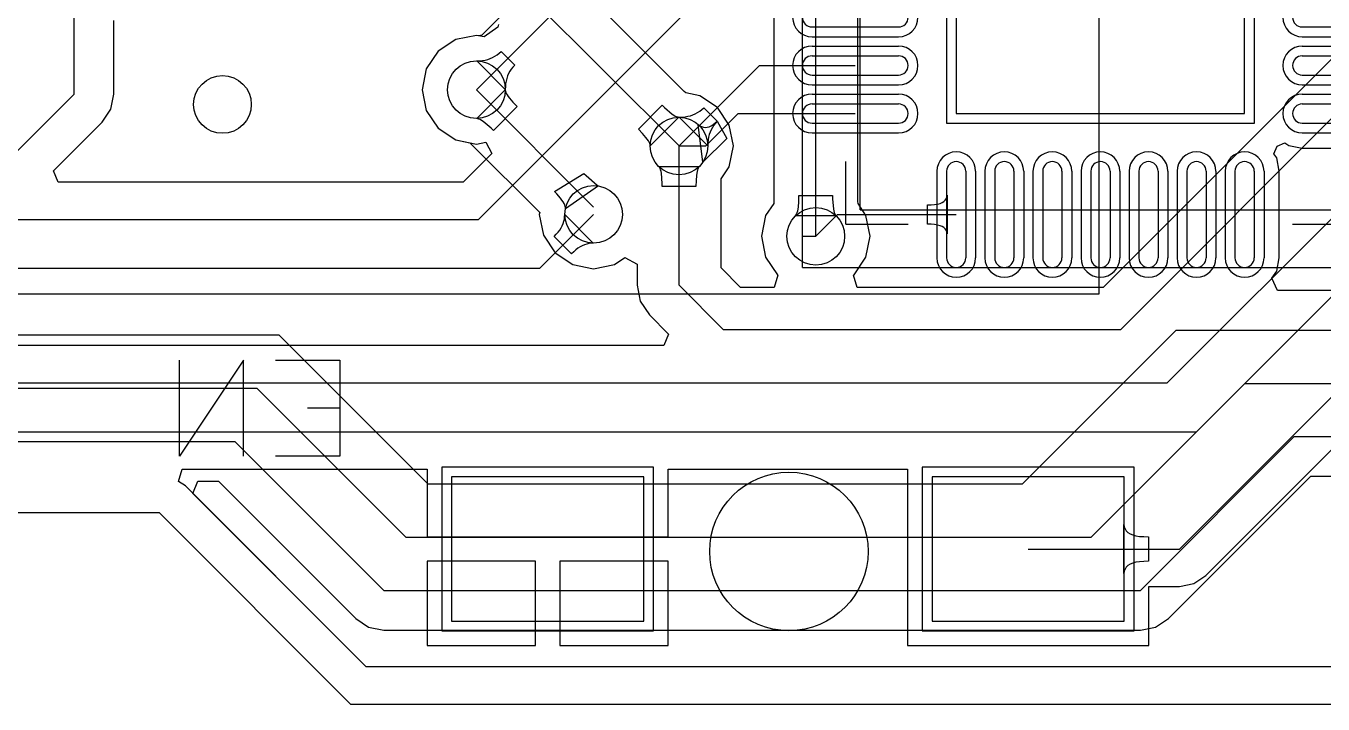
# Model space of a CAD drawing. Header units: millimetres. Extents: x 54.7 to 132.3, y 69.9 to 97.5.
# Drawn here: x 83.32 to 96.82, y 69.91 to 76.96 of the extents above; entities that cross this region are included whole.
import ezdxf

# ---------------------------------------------------------------- set-up
doc = ezdxf.new("R2010")
doc.units = ezdxf.units.MM
for name, color, linetype in [('BottomLayer', 5, 'Continuous'), ('BottomOverlay', 54, 'Continuous'), ('BottomPaste', 16, 'Continuous'), ('BottomSolder', 6, 'Continuous'), ('KeepOutLayer', 6, 'Continuous'), ('Mechanical13', 56, 'Continuous'), ('Mechanical15', 56, 'Continuous'), ('MultiLayer', 9, 'Continuous'), ('TopLayer', 1, 'Continuous'), ('TopOverlay', 2, 'Continuous'), ('TopPaste', 8, 'Continuous'), ('TopSolder', 216, 'Continuous')]:
    doc.layers.add(name, color=color, linetype=linetype)

# ---------------------------------------------------------------- blocks, each defined once
blk = doc.blocks.new('__2102_10')
at = {"layer": 'Mechanical13'}
for p, q in [((-2.5, -2.475), (-2.5, 2.525)), ((-2.5, 2.525), (2.5, 2.525)), ((2.5, -2.475), (2.5, 2.525)), ((-2.5, -2.475), (2.5, -2.475))]:
    blk.add_line(p, q, dxfattribs=at)
blk.add_circle((-1.6, 1.625), 0.5, dxfattribs=at)
at = {"layer": 'Mechanical15'}
for p, q in [((-3.1, -3.075), (-3.1, 3.125)), ((-3.1, 3.125), (3.1, 3.125)), ((3.1, -3.075), (3.1, 3.125)), ((0, -0.475), (0, 0.525)), ((-0.5, 0.025), (0.5, 0.025)), ((-3.1, -3.075), (3.1, -3.075))]:
    blk.add_line(p, q, dxfattribs=at)
at = {"layer": 'TopLayer'}
for p, q in [((-1.6, 3.025), (-1.6, 2.125)), ((-1.4, 3.025), (-1.4, 2.125)), ((-1.1, 3.025), (-1.1, 2.125)), ((-0.9, 3.025), (-0.9, 2.125)), ((-0.6, 3.025), (-0.6, 2.125)), ((-0.4, 3.025), (-0.4, 2.125)), ((-0.1, 3.025), (-0.1, 2.125)), ((0.1, 3.025), (0.1, 2.125)), ((0.4, 3.025), (0.4, 2.125)), ((0.6, 3.025), (0.6, 2.125)), ((0.9, 3.025), (0.9, 2.125)), ((1.1, 3.025), (1.1, 2.125)), ((1.4, 3.025), (1.4, 2.125)), ((1.6, 3.025), (1.6, 2.125)), ((-3, 1.625), (-2.1, 1.625)), ((2.1, 1.625), (3, 1.625)), ((-1.5, 1.525), (-1.5, -1.475)), ((1.5, 1.525), (-1.5, 1.525)), ((1.5, -1.475), (1.5, 1.525)), ((-3, 1.425), (-2.1, 1.425)), ((2.1, 1.425), (3, 1.425)), ((-3, 1.125), (-2.1, 1.125)), ((2.1, 1.125), (3, 1.125)), ((-3, 0.925), (-2.1, 0.925)), ((2.1, 0.925), (3, 0.925)), ((-3, 0.625), (-2.1, 0.625)), ((2.1, 0.625), (3, 0.625)), ((-3, 0.425), (-2.1, 0.425)), ((2.1, 0.425), (3, 0.425)), ((-3, 0.125), (-2.1, 0.125)), ((2.1, 0.125), (3, 0.125)), ((-3, -0.075), (-2.1, -0.075)), ((2.1, -0.075), (3, -0.075)), ((-3, -0.375), (-2.1, -0.375)), ((2.1, -0.375), (3, -0.375)), ((-3, -0.575), (-2.1, -0.575)), ((2.1, -0.575), (3, -0.575)), ((-3, -0.875), (-2.1, -0.875)), ((2.1, -0.875), (3, -0.875)), ((-3, -1.075), (-2.1, -1.075)), ((2.1, -1.075), (3, -1.075)), ((-3, -1.375), (-2.1, -1.375)), ((-1.5, -1.475), (1.5, -1.475)), ((2.1, -1.375), (3, -1.375)), ((-3, -1.575), (-2.1, -1.575)), ((2.1, -1.575), (3, -1.575)), ((-1.6, -2.075), (-1.6, -2.975)), ((-1.4, -2.075), (-1.4, -2.975)), ((-1.1, -2.075), (-1.1, -2.975)), ((-0.9, -2.075), (-0.9, -2.975)), ((-0.6, -2.075), (-0.6, -2.975)), ((-0.4, -2.075), (-0.4, -2.975)), ((-0.1, -2.075), (-0.1, -2.975)), ((0.1, -2.075), (0.1, -2.975)), ((0.4, -2.075), (0.4, -2.975)), ((0.6, -2.075), (0.6, -2.975)), ((0.9, -2.075), (0.9, -2.975)), ((1.1, -2.075), (1.1, -2.975)), ((1.4, -2.075), (1.4, -2.975)), ((1.6, -2.075), (1.6, -2.975))]:
    blk.add_line(p, q, dxfattribs=at)
for centre, start, end in [((-1.5, 3.025), 0, 180), ((-1, 3.025), 0, 180), ((-0.5, 3.025), 0, 180), ((0, 3.025), 0, 180), ((0.5, 3.025), 0, 180), ((1, 3.025), 0, 180), ((1.5, 3.025), 0, 180), ((-1.5, 2.125), 180, 0), ((-1, 2.125), 180, 0), ((-0.5, 2.125), 180, 0), ((0, 2.125), 180, 0), ((0.5, 2.125), 180, 0), ((1, 2.125), 180, 0), ((1.5, 2.125), 180, 0), ((-3, 1.525), 90, 270), ((-2.1, 1.525), 270, 90), ((2.1, 1.525), 90, 270), ((3, 1.525), 270, 90), ((-3, 1.025), 90, 270), ((-2.1, 1.025), 270, 90), ((2.1, 1.025), 90, 270), ((3, 1.025), 270, 90), ((-3, 0.525), 90, 270), ((-2.1, 0.525), 270, 90), ((2.1, 0.525), 90, 270), ((3, 0.525), 270, 90), ((-3, 0.025), 90, 270), ((-2.1, 0.025), 270, 90), ((2.1, 0.025), 90, 270), ((3, 0.025), 270, 90), ((-3, -0.475), 90, 270), ((-2.1, -0.475), 270, 90), ((2.1, -0.475), 90, 270), ((3, -0.475), 270, 90), ((-3, -0.975), 90, 270), ((-2.1, -0.975), 270, 90), ((2.1, -0.975), 90, 270), ((3, -0.975), 270, 90), ((-3, -1.475), 90, 270), ((-2.1, -1.475), 270, 90), ((2.1, -1.475), 90, 270), ((3, -1.475), 270, 90), ((-1.5, -2.075), 0, 180), ((-1, -2.075), 0, 180), ((-0.5, -2.075), 0, 180), ((0, -2.075), 0, 180), ((0.5, -2.075), 0, 180), ((1, -2.075), 0, 180), ((1.5, -2.075), 0, 180), ((-1.5, -2.975), 180, 0), ((-1, -2.975), 180, 0), ((-0.5, -2.975), 180, 0), ((0, -2.975), 180, 0), ((0.5, -2.975), 180, 0), ((1, -2.975), 180, 0), ((1.5, -2.975), 180, 0)]:
    blk.add_arc(centre, 0.1, start, end, dxfattribs=at)
at = {"layer": 'TopOverlay'}
for p, q in [((-2.65, 2.025), (-2.65, 2.675)), ((-2.65, 2.675), (-2, 2.675)), ((2, 2.675), (2.65, 2.675)), ((2.65, 2.025), (2.65, 2.675)), ((-2.65, -2.625), (-2.65, -1.975)), ((2.65, -2.625), (2.65, -1.975)), ((-2.65, -2.625), (-2, -2.625)), ((2, -2.625), (2.65, -2.625))]:
    blk.add_line(p, q, dxfattribs=at)
blk.add_circle((-3.3, 2.525), 0.125, dxfattribs=at)
at = {"layer": 'TopPaste'}
for p, q in [((-1.6, 3.025), (-1.6, 2.125)), ((-1.4, 3.025), (-1.4, 2.125)), ((-1.1, 3.025), (-1.1, 2.125)), ((-0.9, 3.025), (-0.9, 2.125)), ((-0.6, 3.025), (-0.6, 2.125)), ((-0.4, 3.025), (-0.4, 2.125)), ((-0.1, 3.025), (-0.1, 2.125)), ((0.1, 3.025), (0.1, 2.125)), ((0.4, 3.025), (0.4, 2.125)), ((0.6, 3.025), (0.6, 2.125)), ((0.9, 3.025), (0.9, 2.125)), ((1.1, 3.025), (1.1, 2.125)), ((1.4, 3.025), (1.4, 2.125)), ((1.6, 3.025), (1.6, 2.125)), ((-3, 1.625), (-2.1, 1.625)), ((2.1, 1.625), (3, 1.625)), ((-1.5, 1.525), (-1.5, -1.475)), ((1.5, 1.525), (-1.5, 1.525)), ((1.5, -1.475), (1.5, 1.525)), ((-3, 1.425), (-2.1, 1.425)), ((2.1, 1.425), (3, 1.425)), ((-3, 1.125), (-2.1, 1.125)), ((2.1, 1.125), (3, 1.125)), ((-3, 0.925), (-2.1, 0.925)), ((2.1, 0.925), (3, 0.925)), ((-3, 0.625), (-2.1, 0.625)), ((2.1, 0.625), (3, 0.625)), ((-3, 0.425), (-2.1, 0.425)), ((2.1, 0.425), (3, 0.425)), ((-3, 0.125), (-2.1, 0.125)), ((2.1, 0.125), (3, 0.125)), ((-3, -0.075), (-2.1, -0.075)), ((2.1, -0.075), (3, -0.075)), ((-3, -0.375), (-2.1, -0.375)), ((2.1, -0.375), (3, -0.375)), ((-3, -0.575), (-2.1, -0.575)), ((2.1, -0.575), (3, -0.575)), ((-3, -0.875), (-2.1, -0.875)), ((2.1, -0.875), (3, -0.875)), ((-3, -1.075), (-2.1, -1.075)), ((2.1, -1.075), (3, -1.075)), ((-3, -1.375), (-2.1, -1.375)), ((-1.5, -1.475), (1.5, -1.475)), ((2.1, -1.375), (3, -1.375)), ((-3, -1.575), (-2.1, -1.575)), ((2.1, -1.575), (3, -1.575)), ((-1.6, -2.075), (-1.6, -2.975)), ((-1.4, -2.075), (-1.4, -2.975)), ((-1.1, -2.075), (-1.1, -2.975)), ((-0.9, -2.075), (-0.9, -2.975)), ((-0.6, -2.075), (-0.6, -2.975)), ((-0.4, -2.075), (-0.4, -2.975)), ((-0.1, -2.075), (-0.1, -2.975)), ((0.1, -2.075), (0.1, -2.975)), ((0.4, -2.075), (0.4, -2.975)), ((0.6, -2.075), (0.6, -2.975)), ((0.9, -2.075), (0.9, -2.975)), ((1.1, -2.075), (1.1, -2.975)), ((1.4, -2.075), (1.4, -2.975)), ((1.6, -2.075), (1.6, -2.975))]:
    blk.add_line(p, q, dxfattribs=at)
for centre, start, end in [((-1.5, 3.025), 0, 180), ((-1, 3.025), 0, 180), ((-0.5, 3.025), 0, 180), ((0, 3.025), 0, 180), ((0.5, 3.025), 0, 180), ((1, 3.025), 0, 180), ((1.5, 3.025), 0, 180), ((-1.5, 2.125), 180, 0), ((-1, 2.125), 180, 0), ((-0.5, 2.125), 180, 0), ((0, 2.125), 180, 0), ((0.5, 2.125), 180, 0), ((1, 2.125), 180, 0), ((1.5, 2.125), 180, 0), ((-3, 1.525), 90, 270), ((-2.1, 1.525), 270, 90), ((2.1, 1.525), 90, 270), ((3, 1.525), 270, 90), ((-3, 1.025), 90, 270), ((-2.1, 1.025), 270, 90), ((2.1, 1.025), 90, 270), ((3, 1.025), 270, 90), ((-3, 0.525), 90, 270), ((-2.1, 0.525), 270, 90), ((2.1, 0.525), 90, 270), ((3, 0.525), 270, 90), ((-3, 0.025), 90, 270), ((-2.1, 0.025), 270, 90), ((2.1, 0.025), 90, 270), ((3, 0.025), 270, 90), ((-3, -0.475), 90, 270), ((-2.1, -0.475), 270, 90), ((2.1, -0.475), 90, 270), ((3, -0.475), 270, 90), ((-3, -0.975), 90, 270), ((-2.1, -0.975), 270, 90), ((2.1, -0.975), 90, 270), ((3, -0.975), 270, 90), ((-3, -1.475), 90, 270), ((-2.1, -1.475), 270, 90), ((2.1, -1.475), 90, 270), ((3, -1.475), 270, 90), ((-1.5, -2.075), 0, 180), ((-1, -2.075), 0, 180), ((-0.5, -2.075), 0, 180), ((0, -2.075), 0, 180), ((0.5, -2.075), 0, 180), ((1, -2.075), 0, 180), ((1.5, -2.075), 0, 180), ((-1.5, -2.975), 180, 0), ((-1, -2.975), 180, 0), ((-0.5, -2.975), 180, 0), ((0, -2.975), 180, 0), ((0.5, -2.975), 180, 0), ((1, -2.975), 180, 0), ((1.5, -2.975), 180, 0)]:
    blk.add_arc(centre, 0.1, start, end, dxfattribs=at)
at = {"layer": 'TopSolder'}
for p, q in [((-1.702, 3.025), (-1.702, 2.125)), ((-1.298, 3.025), (-1.298, 2.125)), ((-1.202, 3.025), (-1.202, 2.125)), ((-0.798, 3.025), (-0.798, 2.125)), ((-0.702, 3.025), (-0.702, 2.125)), ((-0.298, 3.025), (-0.298, 2.125)), ((-0.202, 3.025), (-0.202, 2.125)), ((0.202, 3.025), (0.202, 2.125)), ((0.298, 3.025), (0.298, 2.125)), ((0.702, 3.025), (0.702, 2.125)), ((0.798, 3.025), (0.798, 2.125)), ((1.202, 3.025), (1.202, 2.125)), ((1.298, 3.025), (1.298, 2.125)), ((1.702, 3.025), (1.702, 2.125)), ((-3, 1.727), (-2.1, 1.727)), ((-1.602, 1.627), (-1.602, -1.576)), ((1.602, 1.627), (-1.602, 1.627)), ((1.602, -1.576), (1.602, 1.627)), ((2.1, 1.727), (3, 1.727)), ((-3, 1.324), (-2.1, 1.324)), ((-3, 1.227), (-2.1, 1.227)), ((2.1, 1.324), (3, 1.324)), ((2.1, 1.227), (3, 1.227)), ((-3, 0.824), (-2.1, 0.824)), ((2.1, 0.824), (3, 0.824)), ((-3, 0.727), (-2.1, 0.727)), ((2.1, 0.727), (3, 0.727)), ((-3, 0.324), (-2.1, 0.324)), ((2.1, 0.324), (3, 0.324)), ((-3, 0.227), (-2.1, 0.227)), ((2.1, 0.227), (3, 0.227)), ((-3, -0.176), (-2.1, -0.176)), ((2.1, -0.176), (3, -0.176)), ((-3, -0.273), (-2.1, -0.273)), ((2.1, -0.273), (3, -0.273)), ((-3, -0.676), (-2.1, -0.676)), ((-3, -0.773), (-2.1, -0.773)), ((2.1, -0.676), (3, -0.676)), ((2.1, -0.773), (3, -0.773)), ((-3, -1.176), (-2.1, -1.176)), ((2.1, -1.176), (3, -1.176)), ((-3, -1.273), (-2.1, -1.273)), ((2.1, -1.273), (3, -1.273)), ((-1.602, -1.576), (1.602, -1.576)), ((-3, -1.676), (-2.1, -1.676)), ((2.1, -1.676), (3, -1.676)), ((-1.702, -2.075), (-1.702, -2.975)), ((-1.298, -2.075), (-1.298, -2.975)), ((-1.202, -2.075), (-1.202, -2.975)), ((-0.798, -2.075), (-0.798, -2.975)), ((-0.702, -2.075), (-0.702, -2.975)), ((-0.298, -2.075), (-0.298, -2.975)), ((-0.202, -2.075), (-0.202, -2.975)), ((0.202, -2.075), (0.202, -2.975)), ((0.298, -2.075), (0.298, -2.975)), ((0.702, -2.075), (0.702, -2.975)), ((0.798, -2.075), (0.798, -2.975)), ((1.202, -2.075), (1.202, -2.975)), ((1.298, -2.075), (1.298, -2.975)), ((1.702, -2.075), (1.702, -2.975))]:
    blk.add_line(p, q, dxfattribs=at)
for centre, start, end in [((-1.5, 3.025), 0, 180), ((-1, 3.025), 0, 180), ((-0.5, 3.025), 0, 180), ((0, 3.025), 0, 180), ((0.5, 3.025), 0, 180), ((1, 3.025), 0, 180), ((1.5, 3.025), 0, 180), ((-1.5, 2.125), 180, 0), ((-1, 2.125), 180, 0), ((-0.5, 2.125), 180, 0), ((0, 2.125), 180, 0), ((0.5, 2.125), 180, 0), ((1, 2.125), 180, 0), ((1.5, 2.125), 180, 0), ((-3, 1.525), 90, 270), ((-2.1, 1.525), 270, 90), ((2.1, 1.525), 90, 270), ((3, 1.525), 270, 90), ((-3, 1.025), 90, 270), ((-2.1, 1.025), 270, 90), ((2.1, 1.025), 90, 270), ((3, 1.025), 270, 90), ((-3, 0.525), 90, 270), ((-2.1, 0.525), 270, 90), ((2.1, 0.525), 90, 270), ((3, 0.525), 270, 90), ((-3, 0.025), 90, 270), ((-2.1, 0.025), 270, 90), ((2.1, 0.025), 90, 270), ((3, 0.025), 270, 90), ((-3, -0.475), 90, 270), ((-2.1, -0.475), 270, 90), ((2.1, -0.475), 90, 270), ((3, -0.475), 270, 90), ((-3, -0.975), 90, 270), ((-2.1, -0.975), 270, 90), ((2.1, -0.975), 90, 270), ((3, -0.975), 270, 90), ((-3, -1.475), 90, 270), ((-2.1, -1.475), 270, 90), ((2.1, -1.475), 90, 270), ((3, -1.475), 270, 90), ((-1.5, -2.075), 0, 180), ((-1, -2.075), 0, 180), ((-0.5, -2.075), 0, 180), ((0, -2.075), 0, 180), ((0.5, -2.075), 0, 180), ((1, -2.075), 0, 180), ((1.5, -2.075), 0, 180), ((-1.5, -2.975), 180, 0), ((-1, -2.975), 180, 0), ((-0.5, -2.975), 180, 0), ((0, -2.975), 180, 0), ((0.5, -2.975), 180, 0), ((1, -2.975), 180, 0), ((1.5, -2.975), 180, 0)]:
    blk.add_arc(centre, 0.202, start, end, dxfattribs=at)
blk = doc.blocks.new('SSH1106_B_12')
at = {"layer": 'BottomOverlay'}
for p, q in [((37.362, -2.134), (2.762, -2.134)), ((2.762, -2.134), (2.762, -25.381))]:
    blk.add_line(p, q, dxfattribs=at)
blk = doc.blocks.new('_______B_14')
at = {"layer": 'BottomLayer'}
for p, q in [((-0.699, 3.562), (-0.699, 1.562)), ((0.801, 3.562), (-0.699, 3.562)), ((0.801, 1.562), (0.801, 3.562)), ((-0.699, 1.562), (0.801, 1.562)), ((-0.699, -1.438), (-0.699, -3.438)), ((0.801, -1.438), (-0.699, -1.438)), ((0.801, -3.438), (0.801, -1.438)), ((-0.699, -3.438), (0.801, -3.438))]:
    blk.add_line(p, q, dxfattribs=at)
at = {"layer": 'BottomOverlay'}
blk.add_circle((0.025, 0.051), 0.824, dxfattribs=at)
at = {"layer": 'BottomPaste'}
for p, q in [((-0.699, 3.562), (-0.699, 1.562)), ((0.801, 3.562), (-0.699, 3.562)), ((0.801, 1.562), (0.801, 3.562)), ((-0.699, 1.562), (0.801, 1.562)), ((-0.699, -1.438), (-0.699, -3.438)), ((0.801, -1.438), (-0.699, -1.438)), ((0.801, -3.438), (0.801, -1.438)), ((-0.699, -3.438), (0.801, -3.438))]:
    blk.add_line(p, q, dxfattribs=at)
at = {"layer": 'BottomSolder'}
for p, q in [((-0.801, 3.663), (-0.801, 1.46)), ((0.902, 3.663), (-0.801, 3.663)), ((0.902, 1.46), (0.902, 3.663)), ((-0.801, 1.46), (0.902, 1.46)), ((-0.801, -1.337), (-0.801, -3.54)), ((0.902, -1.337), (-0.801, -1.337)), ((0.902, -3.54), (0.902, -1.337)), ((-0.801, -3.54), (0.902, -3.54))]:
    blk.add_line(p, q, dxfattribs=at)

msp = doc.modelspace()

# ---------------------------------------------------------------- linework, layer by layer
at = {"layer": 'BottomLayer'}
for p, q in [((91.542, 74.778), (91.542, 78.613)), ((91.979, 75.139), (91.979, 78.613)), ((91.104, 78.432), (91.104, 75.121)), ((90.173, 76.282), (88.347, 78.108)), ((98.319, 78.033), (94.533, 74.247)), ((87.909, 77.927), (90.119, 75.717)), ((94.714, 73.81), (98.628, 77.724)), ((88.235, 76.951), (88.093, 76.85)), ((88.239, 76.979), (88.235, 76.951)), ((87.795, 76.823), (87.612, 76.701)), ((88.011, 76.866), (87.795, 76.823)), ((88.093, 76.85), (88.011, 76.866)), ((87.612, 76.701), (87.489, 76.518)), ((87.489, 76.518), (87.446, 76.302)), ((87.446, 76.302), (87.489, 76.085)), ((88.011, 76.302), (89.23, 75.082)), ((88.014, 76.002), (88.311, 76.299)), ((88.311, 76.299), (88.312, 76.288)), ((88.312, 76.288), (88.316, 76.276)), ((88.316, 76.276), (88.322, 76.262)), ((88.322, 76.262), (88.33, 76.247)), ((90.189, 76.268), (90.173, 76.282)), ((90.335, 76.239), (90.189, 76.268)), ((88.434, 76.126), (88.187, 75.878)), ((88.33, 76.247), (88.342, 76.231)), ((88.342, 76.231), (88.355, 76.213)), ((88.355, 76.213), (88.39, 76.172)), ((88.39, 76.172), (88.434, 76.126)), ((89.696, 75.893), (89.943, 76.141)), ((89.943, 76.141), (89.967, 76.117)), ((89.967, 76.117), (90.048, 76.048)), ((90.519, 76.117), (90.335, 76.239)), ((90.641, 75.934), (90.519, 76.117)), ((87.489, 76.085), (87.612, 75.902)), ((88.025, 76), (88.014, 76.002)), ((88.037, 75.997), (88.025, 76)), ((88.05, 75.991), (88.037, 75.997)), ((88.065, 75.982), (88.05, 75.991)), ((88.082, 75.971), (88.065, 75.982)), ((90.116, 76.017), (89.819, 75.72)), ((90.048, 76.048), (90.065, 76.037)), ((90.065, 76.037), (90.08, 76.028)), ((90.08, 76.028), (90.094, 76.022)), ((90.094, 76.022), (90.106, 76.019)), ((90.106, 76.019), (90.116, 76.017)), ((87.612, 75.902), (87.795, 75.78)), ((88.163, 75.902), (88.082, 75.971)), ((88.187, 75.878), (88.163, 75.902)), ((89.74, 75.847), (89.696, 75.893)), ((89.775, 75.806), (89.74, 75.847)), ((90.684, 75.717), (90.641, 75.934)), ((95.199, 73.254), (97.79, 75.844)), ((87.795, 75.78), (87.941, 75.751)), ((87.941, 75.751), (87.957, 75.737)), ((87.957, 75.737), (88.669, 75.025)), ((89.789, 75.788), (89.775, 75.806)), ((89.8, 75.772), (89.789, 75.788)), ((89.808, 75.757), (89.8, 75.772)), ((89.814, 75.743), (89.808, 75.757)), ((89.818, 75.731), (89.814, 75.743)), ((89.819, 75.72), (89.818, 75.731)), ((90.119, 74.27), (90.119, 75.717)), ((90.641, 75.501), (90.684, 75.717)), ((89.916, 75.495), (89.909, 75.503)), ((89.909, 75.503), (90.329, 75.503)), ((89.922, 75.484), (89.916, 75.495)), ((89.927, 75.47), (89.922, 75.484)), ((89.932, 75.453), (89.927, 75.47)), ((89.935, 75.434), (89.932, 75.453)), ((90.307, 75.453), (90.303, 75.434)), ((90.311, 75.47), (90.307, 75.453)), ((90.317, 75.484), (90.311, 75.47)), ((90.323, 75.495), (90.317, 75.484)), ((90.329, 75.503), (90.323, 75.495)), ((90.557, 75.375), (90.641, 75.501)), ((88.823, 75.242), (89.128, 75.432)), ((89.128, 75.432), (89.152, 75.409)), ((89.152, 75.409), (89.266, 75.309)), ((89.266, 75.309), (89.275, 75.304)), ((89.275, 75.304), (89.281, 75.302)), ((89.944, 75.327), (89.935, 75.434)), ((89.944, 75.294), (89.944, 75.327)), ((90.296, 75.358), (90.294, 75.294)), ((90.3, 75.411), (90.296, 75.358)), ((90.303, 75.434), (90.3, 75.411)), ((90.557, 75.374), (90.557, 75.375)), ((90.557, 74.451), (90.557, 75.374)), ((88.846, 75.218), (88.823, 75.242)), ((88.885, 75.174), (88.846, 75.218)), ((88.9, 75.154), (88.885, 75.174)), ((89.281, 75.302), (88.936, 75.063)), ((90.294, 75.294), (89.944, 75.294)), ((91.365, 75.137), (91.367, 75.201)), ((91.367, 75.201), (91.717, 75.201)), ((91.717, 75.201), (91.717, 75.168)), ((88.913, 75.136), (88.9, 75.154)), ((88.923, 75.118), (88.913, 75.136)), ((88.93, 75.103), (88.923, 75.118)), ((88.935, 75.088), (88.93, 75.103)), ((88.936, 75.075), (88.935, 75.088)), ((88.936, 75.063), (88.936, 75.075)), ((91.104, 75.12), (91.02, 74.994)), ((91.104, 75.121), (91.104, 75.12)), ((91.349, 75.025), (91.354, 75.042)), ((91.354, 75.042), (91.358, 75.061)), ((91.358, 75.061), (91.361, 75.084)), ((91.361, 75.084), (91.365, 75.137)), ((91.717, 75.168), (91.725, 75.061)), ((91.725, 75.061), (91.729, 75.042)), ((91.729, 75.042), (91.734, 75.025)), ((91.981, 75.118), (91.979, 75.139)), ((92.063, 74.994), (91.981, 75.118)), ((88.669, 75.025), (88.665, 75.006)), ((88.665, 75.006), (88.708, 74.79)), ((91.02, 74.994), (90.977, 74.778)), ((91.332, 74.992), (91.338, 75)), ((91.752, 74.992), (91.332, 74.992)), ((91.338, 75), (91.344, 75.011)), ((91.344, 75.011), (91.349, 75.025)), ((91.734, 75.025), (91.739, 75.011)), ((91.739, 75.011), (91.745, 75)), ((91.745, 75), (91.752, 74.992)), ((92.106, 74.778), (92.063, 74.994)), ((88.708, 74.79), (88.831, 74.607)), ((90.977, 74.778), (91.02, 74.561)), ((92.063, 74.561), (92.106, 74.778)), ((95.504, 72.746), (97.536, 74.778)), ((88.831, 74.607), (89.014, 74.484)), ((89.446, 74.484), (89.555, 74.557)), ((89.555, 74.557), (89.682, 74.489)), ((91.02, 74.561), (91.142, 74.378)), ((91.941, 74.378), (92.063, 74.561)), ((89.014, 74.484), (89.23, 74.441)), ((89.23, 74.441), (89.446, 74.484)), ((89.682, 74.489), (89.682, 74.27)), ((90.76, 74.247), (90.557, 74.451)), ((91.148, 74.374), (91.11, 74.247)), ((91.142, 74.378), (91.148, 74.374)), ((91.935, 74.374), (91.941, 74.378)), ((91.973, 74.247), (91.935, 74.374)), ((89.682, 74.27), (89.715, 74.102)), ((90.119, 74.27), (90.579, 73.81)), ((91.11, 74.247), (90.76, 74.247)), ((94.533, 74.247), (91.973, 74.247)), ((89.715, 74.102), (89.81, 73.96)), ((89.81, 73.96), (90.011, 73.759)), ((90.011, 73.759), (89.962, 73.642)), ((90.579, 73.81), (94.714, 73.81)), ((89.962, 73.642), (80.882, 73.642)), ((80.721, 73.254), (95.199, 73.254)), ((95.326, 71.526), (97.028, 73.228)), ((78.791, 72.746), (95.504, 72.746)), ((95.601, 71.252), (97.189, 72.84)), ((84.912, 72.23), (84.95, 72.357)), ((84.95, 72.357), (87.497, 72.357)), ((87.497, 72.357), (87.497, 71.653)), ((90.005, 71.653), (90.005, 72.357)), ((90.005, 72.357), (92.497, 72.357)), ((92.497, 72.357), (92.497, 70.522)), ((84.984, 72.182), (84.912, 72.23)), ((86.863, 70.303), (84.984, 72.182)), ((94.748, 71.272), (94.748, 71.78)), ((94.748, 71.78), (94.751, 71.756)), ((94.751, 71.756), (94.759, 71.735)), ((94.759, 71.735), (94.771, 71.716)), ((94.771, 71.716), (94.789, 71.699)), ((94.789, 71.699), (94.812, 71.685)), ((94.812, 71.685), (94.84, 71.674)), ((94.84, 71.674), (94.873, 71.665)), ((94.873, 71.665), (94.911, 71.658)), ((87.497, 71.653), (88.751, 71.653)), ((88.751, 71.653), (90.005, 71.653)), ((93.751, 71.526), (95.326, 71.526)), ((94.911, 71.658), (94.954, 71.655)), ((94.954, 71.655), (95.002, 71.653)), ((95.002, 71.653), (95.002, 71.399)), ((88.624, 71.399), (87.497, 71.399)), ((87.497, 71.399), (87.497, 70.522)), ((88.624, 70.522), (88.624, 71.399)), ((90.005, 71.399), (88.878, 71.399)), ((88.878, 71.399), (88.878, 70.522)), ((90.005, 70.522), (90.005, 71.399)), ((94.911, 71.394), (94.873, 71.388)), ((94.954, 71.398), (94.911, 71.394)), ((95.002, 71.399), (94.954, 71.398)), ((94.751, 71.297), (94.748, 71.272)), ((94.759, 71.318), (94.751, 71.297)), ((94.771, 71.337), (94.759, 71.318)), ((94.789, 71.354), (94.771, 71.337)), ((94.812, 71.368), (94.789, 71.354)), ((94.84, 71.379), (94.812, 71.368)), ((94.873, 71.388), (94.84, 71.379)), ((95.005, 70.522), (95.005, 71.138)), ((95.005, 71.138), (95.326, 71.138)), ((95.326, 71.138), (95.475, 71.168)), ((95.475, 71.168), (95.601, 71.252)), ((87.497, 70.522), (88.624, 70.522)), ((88.878, 70.522), (90.005, 70.522)), ((92.497, 70.522), (95.005, 70.522)), ((97.729, 70.303), (86.863, 70.303))]:
    msp.add_line(p, q, dxfattribs=at)
for centre in [(88.011, 76.302), (85.369, 76.149), (90.119, 75.717), (89.23, 75.006), (91.542, 74.778)]:
    msp.add_circle(centre, 0.3, dxfattribs=at)
at = {"layer": 'BottomOverlay'}
for p, q in [((85.589, 73.491), (84.922, 72.492)), ((84.922, 72.492), (84.922, 73.491)), ((85.589, 72.492), (85.589, 73.491)), ((85.922, 73.491), (86.589, 73.491)), ((86.589, 73.491), (86.589, 72.492)), ((86.589, 72.991), (86.255, 72.991)), ((86.589, 72.492), (85.922, 72.492))]:
    msp.add_line(p, q, dxfattribs=at)
at = {"layer": 'KeepOutLayer'}
for p, q in [((70.242, 71.907), (84.709, 71.907)), ((84.709, 71.907), (86.702, 69.915)), ((86.702, 69.915), (87.769, 69.915)), ((87.769, 69.915), (130.15, 69.915))]:
    msp.add_line(p, q, dxfattribs=at)
at = {"layer": 'MultiLayer'}
for centre in [(88.011, 76.302), (85.369, 76.149), (90.119, 75.717), (89.23, 75.006), (91.542, 74.778)]:
    msp.add_circle(centre, 0.3, dxfattribs=at)
at = {"layer": 'TopLayer'}
for p, q in [((83.825, 76.256), (83.825, 79.375)), ((89.008, 77.809), (88.071, 76.872)), ((88.011, 76.302), (89.264, 77.554)), ((84.237, 76.256), (84.237, 77.021)), ((88.034, 74.953), (90.135, 77.054)), ((87.795, 76.823), (87.612, 76.701)), ((88.011, 76.866), (87.795, 76.823)), ((88.036, 76.862), (88.011, 76.866)), ((88.04, 76.862), (88.036, 76.862)), ((88.048, 76.863), (88.04, 76.862)), ((88.055, 76.865), (88.048, 76.863)), ((88.061, 76.867), (88.055, 76.865)), ((88.066, 76.869), (88.061, 76.867)), ((88.07, 76.871), (88.066, 76.869)), ((88.071, 76.872), (88.07, 76.871)), ((87.612, 76.701), (87.489, 76.518)), ((88.203, 76.649), (88.226, 76.664)), ((88.226, 76.664), (88.247, 76.681)), ((88.247, 76.681), (88.268, 76.7)), ((88.268, 76.7), (88.409, 76.558)), ((88.311, 76.305), (88.014, 76.602)), ((88.014, 76.602), (88.044, 76.602)), ((88.044, 76.602), (88.073, 76.605)), ((88.073, 76.605), (88.102, 76.61)), ((88.102, 76.61), (88.129, 76.617)), ((88.129, 76.617), (88.154, 76.625)), ((88.154, 76.625), (88.179, 76.636)), ((88.179, 76.636), (88.203, 76.649)), ((88.39, 76.538), (88.373, 76.516)), ((88.409, 76.558), (88.39, 76.538)), ((90.119, 75.717), (90.956, 76.554)), ((90.956, 76.554), (91.953, 76.554)), ((87.489, 76.518), (87.446, 76.302)), ((88.319, 76.392), (88.314, 76.364)), ((88.326, 76.419), (88.319, 76.392)), ((88.335, 76.445), (88.326, 76.419)), ((88.346, 76.47), (88.335, 76.445)), ((88.358, 76.494), (88.346, 76.47)), ((88.373, 76.516), (88.358, 76.494)), ((83.16, 75.59), (83.825, 76.256)), ((84.206, 76.098), (84.237, 76.256)), ((87.446, 76.302), (87.489, 76.085)), ((88.312, 76.335), (88.311, 76.305)), ((88.314, 76.364), (88.312, 76.335)), ((90.355, 76.096), (90.376, 76.115)), ((90.376, 76.115), (90.517, 75.974)), ((84.116, 75.965), (84.206, 76.098)), ((87.489, 76.085), (87.612, 75.902)), ((90.122, 76.017), (90.152, 76.018)), ((90.419, 75.72), (90.122, 76.017)), ((90.152, 76.018), (90.182, 76.021)), ((90.182, 76.021), (90.21, 76.026)), ((90.21, 76.026), (90.237, 76.032)), ((90.237, 76.032), (90.263, 76.041)), ((90.263, 76.041), (90.287, 76.052)), ((90.287, 76.052), (90.311, 76.065)), ((90.311, 76.065), (90.334, 76.08)), ((90.334, 76.08), (90.355, 76.096)), ((90.399, 75.717), (90.735, 76.054)), ((90.735, 76.054), (91.953, 76.054)), ((83.611, 75.459), (84.116, 75.965)), ((87.612, 75.902), (87.795, 75.78)), ((90.368, 75.55), (90.319, 75.941)), ((90.319, 75.941), (90.336, 75.928)), ((90.336, 75.928), (90.354, 75.918)), ((90.354, 75.918), (90.373, 75.912)), ((90.373, 75.912), (90.392, 75.91)), ((90.392, 75.91), (90.411, 75.912)), ((90.411, 75.912), (90.431, 75.917)), ((90.431, 75.917), (90.452, 75.926)), ((90.443, 75.861), (90.434, 75.835)), ((90.454, 75.886), (90.443, 75.861)), ((90.452, 75.926), (90.473, 75.939)), ((90.467, 75.909), (90.454, 75.886)), ((90.481, 75.932), (90.467, 75.909)), ((90.473, 75.939), (90.494, 75.956)), ((90.498, 75.954), (90.481, 75.932)), ((90.494, 75.956), (90.516, 75.976)), ((90.517, 75.974), (90.498, 75.954)), ((90.516, 75.976), (90.617, 75.794)), ((87.795, 75.78), (88.011, 75.737)), ((88.011, 75.737), (88.108, 75.756)), ((88.108, 75.756), (88.171, 75.639)), ((90.119, 75.717), (90.399, 75.717)), ((90.617, 75.794), (90.368, 75.55)), ((90.42, 75.751), (90.419, 75.72)), ((90.423, 75.78), (90.42, 75.751)), ((90.427, 75.808), (90.423, 75.78)), ((90.434, 75.835), (90.427, 75.808)), ((96.308, 75.635), (96.342, 75.716)), ((96.342, 75.716), (96.423, 75.749)), ((96.423, 75.749), (96.465, 75.721)), ((96.465, 75.721), (96.603, 75.693)), ((88.171, 75.639), (87.873, 75.341)), ((96.337, 75.592), (96.308, 75.635)), ((96.364, 75.454), (96.337, 75.592)), ((96.603, 75.693), (97.503, 75.693)), ((83.659, 75.341), (83.611, 75.459)), ((96.364, 74.554), (96.364, 75.454)), ((87.873, 75.341), (83.659, 75.341)), ((92.899, 75.168), (92.906, 75.185)), ((92.906, 75.185), (92.908, 75.204)), ((92.908, 75.204), (92.908, 74.804)), ((92.705, 75.104), (92.743, 75.105)), ((92.705, 74.904), (92.705, 75.104)), ((92.743, 75.105), (92.778, 75.108)), ((92.778, 75.108), (92.808, 75.113)), ((92.808, 75.113), (92.835, 75.12)), ((92.835, 75.12), (92.857, 75.129)), ((92.857, 75.129), (92.875, 75.14)), ((92.875, 75.14), (92.889, 75.153)), ((92.889, 75.153), (92.899, 75.168)), ((68.056, 74.953), (88.034, 74.953)), ((88.669, 74.445), (89.23, 75.006)), ((88.903, 74.888), (88.913, 74.911)), ((88.913, 74.911), (88.921, 74.934)), ((88.921, 74.934), (88.926, 74.957)), ((88.926, 74.957), (88.929, 74.98)), ((88.929, 74.98), (88.93, 75.003)), ((88.93, 75.003), (89.227, 74.706)), ((91.542, 74.778), (91.768, 75.004)), ((91.768, 75.004), (93.003, 75.004)), ((92.743, 74.903), (92.705, 74.904)), ((92.778, 74.9), (92.743, 74.903)), ((92.808, 74.895), (92.778, 74.9)), ((88.821, 74.777), (88.842, 74.799)), ((89.001, 74.597), (88.821, 74.777)), ((88.842, 74.799), (88.861, 74.821)), ((88.861, 74.821), (88.877, 74.843)), ((88.877, 74.843), (88.891, 74.866)), ((88.891, 74.866), (88.903, 74.888)), ((91.411, 74.778), (91.542, 74.778)), ((92.835, 74.888), (92.808, 74.895)), ((92.857, 74.879), (92.835, 74.888)), ((92.875, 74.868), (92.857, 74.879)), ((92.889, 74.855), (92.875, 74.868)), ((92.899, 74.84), (92.889, 74.855)), ((92.906, 74.823), (92.899, 74.84)), ((92.908, 74.804), (92.906, 74.823)), ((89.045, 74.637), (89.023, 74.618)), ((89.067, 74.653), (89.045, 74.637)), ((89.09, 74.667), (89.067, 74.653)), ((89.112, 74.679), (89.09, 74.667)), ((89.135, 74.689), (89.112, 74.679)), ((89.158, 74.697), (89.135, 74.689)), ((89.181, 74.702), (89.158, 74.697)), ((89.204, 74.705), (89.181, 74.702)), ((89.227, 74.706), (89.204, 74.705)), ((89.023, 74.618), (89.001, 74.597)), ((96.337, 74.416), (96.364, 74.554)), ((67.846, 74.445), (88.669, 74.445)), ((96.287, 74.342), (96.337, 74.416)), ((96.344, 74.215), (96.287, 74.342)), ((98.473, 74.215), (96.344, 74.215)), ((67.396, 73.752), (85.955, 73.752)), ((85.955, 73.752), (87.505, 72.203)), ((93.691, 72.203), (95.291, 73.803)), ((95.291, 73.803), (107.469, 73.803)), ((66.248, 73.198), (85.726, 73.198)), ((85.726, 73.198), (87.275, 71.649)), ((94.407, 71.649), (96.007, 73.249)), ((96.007, 73.249), (107.24, 73.249)), ((69.799, 72.644), (85.496, 72.644)), ((85.496, 72.644), (87.046, 71.095)), ((94.92, 71.095), (96.52, 72.695)), ((96.52, 72.695), (107.01, 72.695)), ((85.061, 72.105), (85.113, 72.232)), ((85.113, 72.232), (85.326, 72.232)), ((85.326, 72.232), (86.755, 70.803)), ((87.505, 72.203), (93.691, 72.203)), ((95.211, 70.803), (96.691, 72.283)), ((96.691, 72.283), (97.615, 72.283)), ((86.863, 70.303), (85.061, 72.105)), ((87.275, 71.649), (94.407, 71.649)), ((87.046, 71.095), (94.92, 71.095)), ((86.755, 70.803), (86.888, 70.714)), ((95.077, 70.714), (95.211, 70.803)), ((86.888, 70.714), (87.046, 70.683)), ((87.046, 70.683), (94.92, 70.683)), ((94.92, 70.683), (95.077, 70.714)), ((97.729, 70.303), (86.863, 70.303))]:
    msp.add_line(p, q, dxfattribs=at)
for centre in [(88.011, 76.302), (85.369, 76.149), (90.119, 75.717), (89.23, 75.006), (91.542, 74.778)]:
    msp.add_circle(centre, 0.3, dxfattribs=at)

# ---------------------------------------------------------------- block references
for name, p, rotation in [('SSH1106_B_12', (97.251, 72.045), 180), ('_______B_14', (91.313, 71.476), 90)]:
    msp.add_blockref(name, p, dxfattribs=dict(rotation=rotation))
msp.add_blockref('__2102_10', (94.503, 77.529))

doc.saveas('drawing.dxf')
